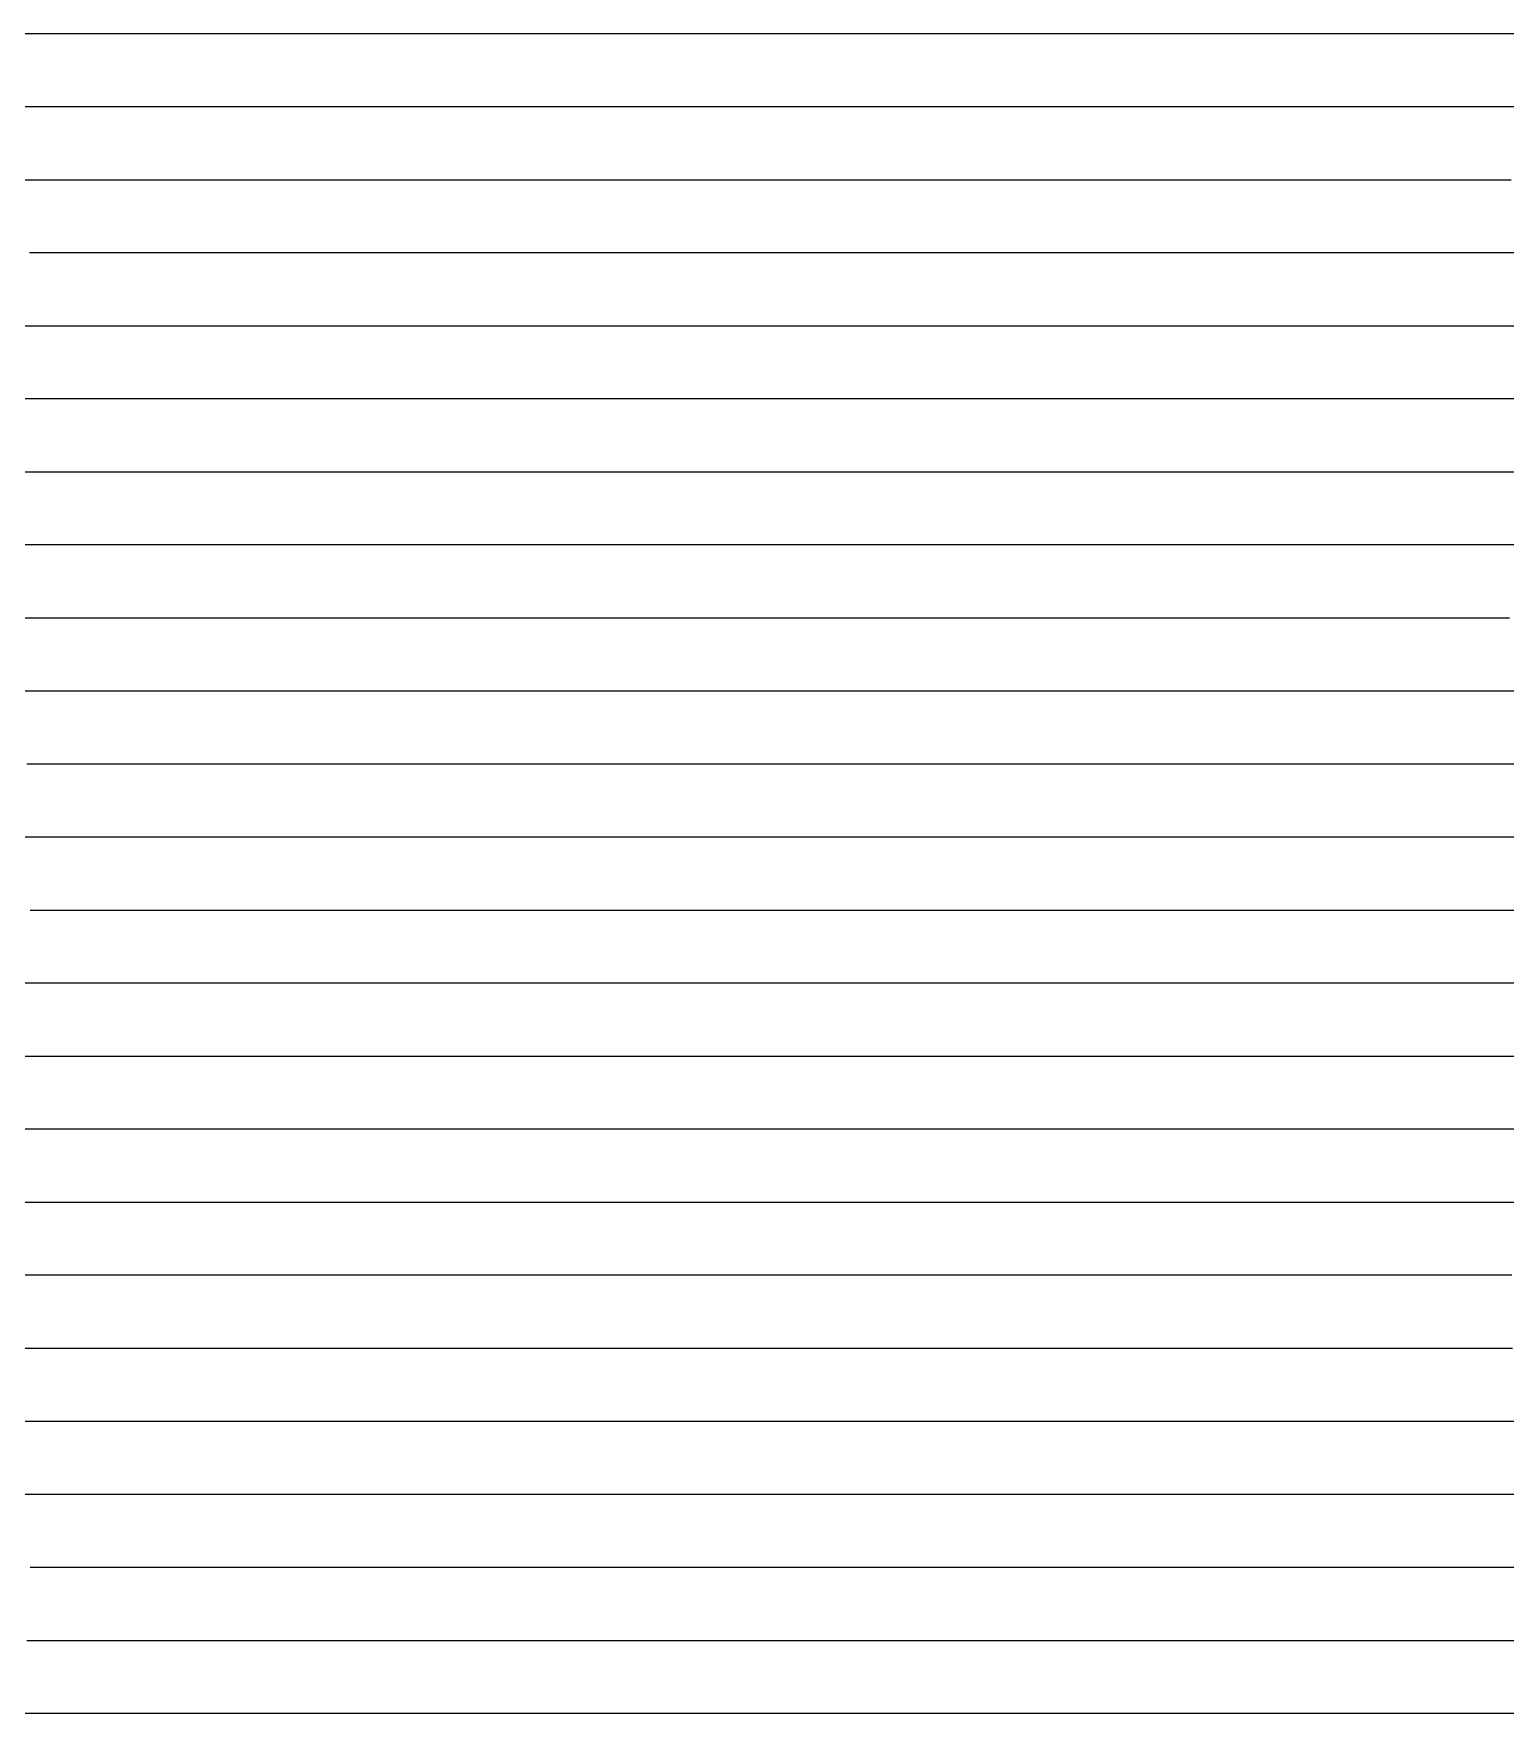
# Model space of a CAD drawing. Extents: x 20 to 170, y 60 to 234.
# Drawn here: x 57.5 to 76.25, y 125.14 to 146.54 of the extents above; entities that cross this region are included whole.
import ezdxf

# ---------------------------------------------------------------- set-up
doc = ezdxf.new("R2010")
doc.units = 0
doc.header["$LTSCALE"] = 0.000394
doc.layers.add('SPLINE', color=7, linetype='CONTINUOUS')

msp = doc.modelspace()

# ---------------------------------------------------------------- linework, layer by layer
at = {"layer": 'SPLINE', "color": 2}
for points in [[(57.00013, 146.538559, -11.862688), (57.806068, 146.538559, -12.188327), (57.980968, 146.538559, -12.241547), (58.33073, 146.538559, -12.385567), (58.590744, 146.538559, -12.526505), (59.375408, 146.538559, -13.065043), (59.55032, 146.538559, -13.177824), (60.422421, 146.538559, -13.619283), (60.772232, 146.538559, -13.832202), (61.122002, 146.538559, -14.032641), (61.469463, 146.538559, -14.220481), (61.819225, 146.538559, -14.34576), (62.169041, 146.538559, -14.45844), (62.341583, 146.538559, -14.53674), (62.516464, 146.538559, -14.621279), (63.213684, 146.538559, -15.009559), (64.610489, 146.538559, -15.523056), (65.307732, 146.538559, -15.867516), (65.482613, 146.538559, -16.014675), (65.570068, 146.538559, -16.099255), (65.657524, 146.538559, -16.199455), (65.832436, 146.538559, -16.446795), (65.919876, 146.538559, -16.612793), (66.380737, 146.538559, -17.589691), (66.562744, 146.538559, -17.749411), (66.900696, 146.538559, -17.915369), (67.118134, 146.538559, -18.056269), (67.751541, 146.538559, -18.269169), (68.098999, 146.538559, -18.353729), (68.798584, 146.538559, -18.463327), (70.193024, 146.538559, -18.792088), (70.890259, 146.538559, -18.923607), (71.589844, 146.538559, -19.149065), (71.764702, 146.538559, -19.227325), (71.937256, 146.538559, -19.311865), (72.287033, 146.538559, -19.502905), (73.726395, 146.538559, -20.382742), (74.381104, 146.538559, -20.830502), (75.099579, 146.538559, -21.26264), (75.123199, 146.538559, -21.237579), (75.449356, 146.538559, -20.680222), (75.775528, 146.538559, -20.207443), (76.125359, 146.538559, -19.938124), (76.475098, 146.538559, -19.787804)], [(77.172318, 145.607391, -19.809763), (75.775528, 145.607391, -19.884903), (75.383202, 145.607391, -19.969423), (74.870346, 145.607391, -20.219963), (74.381104, 145.607391, -20.796082), (74.36216, 145.607391, -20.808641), (73.787857, 145.607391, -20.965179), (73.747681, 145.607391, -20.9683), (72.984268, 145.607391, -20.470442), (71.589844, 145.607391, -19.656305), (70.890259, 145.607391, -19.352625), (69.495804, 145.607391, -19.001907), (68.971107, 145.607391, -18.814007), (68.27388, 145.607391, -18.579187), (68.252625, 145.607391, -18.560368), (67.72084, 145.607391, -17.633551), (67.614464, 145.607391, -17.470711), (67.401756, 145.607391, -17.235851), (66.354744, 145.607391, -16.337194), (66.007317, 145.607391, -16.099255), (65.832436, 145.607391, -16.014675), (65.307732, 145.607391, -15.801756), (64.960304, 145.607391, -15.685896), (64.610489, 145.607391, -15.535596), (63.213684, 145.607391, -15.022079), (61.819225, 145.607391, -14.31756), (60.422421, 145.607391, -13.465903), (59.55032, 145.607391, -12.924145), (59.375408, 145.607391, -12.836485), (59.027981, 145.607391, -12.711225), (58.678188, 145.607391, -12.623566), (58.33073, 145.607391, -12.545306), (57.631187, 145.607391, -12.507686), (57.063957, 145.607391, -12.726885)], [(57.224651, 144.676163, -14.098361), (57.508259, 144.676163, -13.851002), (57.631187, 144.676163, -13.616183), (57.806068, 144.676163, -13.324923), (57.980968, 144.676163, -13.143344), (58.33073, 144.676163, -12.946085), (59.027981, 144.676163, -12.880345), (59.375408, 144.676163, -12.924145), (59.55032, 144.676163, -12.955465), (59.72522, 144.676163, -12.999305), (60.422421, 144.676163, -13.303064), (60.729698, 144.676163, -13.484663), (61.294521, 144.676163, -13.669382), (61.469463, 144.676163, -13.744542), (61.644363, 144.676163, -13.844742), (61.819225, 144.676163, -13.954321), (63.213684, 144.676163, -14.806039), (64.130707, 144.676163, -15.294518), (64.960304, 144.676163, -15.532516), (65.307732, 144.676163, -15.679616), (66.007317, 144.676163, -16.042875), (66.791992, 144.676163, -16.402975), (67.051964, 144.676163, -16.543875), (67.226845, 144.676163, -16.665993), (67.314301, 144.676163, -16.741133), (68.098999, 144.676163, -17.282831), (68.448769, 144.676163, -17.589691), (68.623672, 144.676163, -17.833969), (68.798584, 144.676163, -18.187769), (69.233429, 144.676163, -19.180386), (69.713234, 144.676163, -19.355705), (70.193024, 144.676163, -19.512285), (71.589844, 144.676163, -20.113483), (72.374489, 144.676163, -20.564362), (72.395737, 144.676163, -20.561241), (72.506866, 144.676163, -20.442282), (72.88028, 144.676163, -20.075903), (72.984268, 144.676163, -19.991364), (73.508957, 144.676163, -19.837963), (74.052567, 144.676163, -19.922443), (74.381104, 144.676163, -19.816004), (75.078308, 144.676163, -19.753384), (75.775528, 144.676163, -19.825403), (76.321472, 144.676163, -19.950644)], [(76.475098, 143.747345, -20.194883), (75.524994, 143.747345, -19.809763), (75.27446, 143.747345, -19.756523), (74.752136, 143.747345, -19.744003), (74.565414, 143.747345, -19.687605), (73.683884, 143.747345, -19.221106), (73.334061, 143.747345, -19.117765), (72.984268, 143.747345, -19.086445), (72.287033, 143.747345, -19.205425), (71.937256, 143.747345, -19.462185), (71.589844, 143.747345, -20.000744), (71.431473, 143.747345, -20.050863), (71.273132, 143.747345, -20.022663), (70.826416, 143.747345, -20.100964), (70.193024, 143.747345, -19.841043), (69.656494, 143.747345, -18.447649), (69.483963, 143.747345, -18.087589), (69.313797, 143.747345, -17.830791), (69.141266, 143.747345, -17.664871), (69.056183, 143.747345, -17.599131), (68.098999, 143.747345, -16.907093), (67.401756, 143.747345, -16.478115), (66.704536, 143.747345, -16.114895), (66.007317, 143.747345, -15.773577), (65.307732, 143.747345, -15.488637), (64.960304, 143.747345, -15.363418), (64.610489, 143.747345, -15.219378), (63.213684, 143.747345, -14.53988), (62.507015, 143.747345, -14.170401), (62.365223, 143.747345, -14.120301), (62.081585, 143.747345, -14.076461), (61.819225, 143.747345, -13.907362), (60.422421, 143.747345, -13.393823), (59.72522, 143.747345, -13.293644), (59.375408, 143.747345, -13.324923), (59.027981, 143.747345, -13.453363), (58.760906, 143.747345, -13.681902), (58.626205, 143.747345, -13.879162), (58.493858, 143.747345, -14.167261), (57.959698, 143.747345, -15.263177), (57.93605, 143.747345, -15.266317), (57.631187, 143.747345, -15.244397), (57.446827, 143.747345, -15.244397)], [(56.759056, 142.816132, -14.724599), (57.501167, 142.816132, -14.978258), (57.631187, 142.816132, -15.031498), (58.025909, 142.816132, -15.344577), (58.961807, 142.816132, -15.670257), (58.98307, 142.816132, -15.651476), (59.202881, 142.816132, -15.156758), (59.332886, 142.816132, -14.893698), (59.55032, 142.816132, -14.51168), (59.72522, 142.816132, -14.27686), (60.074982, 142.816132, -14.073321), (60.422421, 142.816132, -14.035721), (60.892757, 142.816132, -14.126561), (61.098389, 142.816132, -14.192281), (61.280365, 142.816132, -14.126561), (61.459984, 142.816132, -14.082701), (61.819225, 142.816132, -14.067061), (62.516464, 142.816132, -14.139081), (62.866261, 142.816132, -14.27372), (63.563454, 142.816132, -14.624459), (63.913273, 142.816132, -14.740279), (64.088173, 142.816132, -14.809179), (64.260712, 142.816132, -14.890598), (64.610489, 142.816132, -15.034618), (65.307732, 142.816132, -15.300777), (67.401756, 142.816132, -16.227594), (68.098999, 142.816132, -16.631533), (68.798584, 142.816132, -17.126293), (69.398872, 142.816132, -17.611631), (70.020462, 142.816132, -18.29423), (70.561707, 142.816132, -18.936108), (71.197487, 142.816132, -18.958067), (71.589844, 142.816132, -18.829687), (72.287033, 142.816132, -18.773327), (72.984268, 142.816132, -18.895428), (73.683884, 142.816132, -19.170965), (73.856415, 142.816132, -19.271185), (74.381104, 142.816132, -19.549866), (74.555969, 142.816132, -19.631266), (75.428116, 142.816132, -19.922443), (75.775528, 142.816132, -20.079063), (77.172318, 142.816132, -20.648922)], [(77.172318, 141.884872, -20.943281), (75.775528, 141.884872, -20.320124), (74.555969, 141.884872, -19.722103), (74.381104, 141.884872, -19.653185), (73.660233, 141.884872, -19.387045), (72.984268, 141.884872, -18.979967), (72.636856, 141.884872, -18.798388), (72.287033, 141.884872, -18.763927), (72.04834, 141.884872, -18.763927), (71.807281, 141.884872, -18.610487), (71.589844, 141.884872, -18.532207), (70.913879, 141.884872, -18.36937), (70.890259, 141.884872, -18.356829), (70.193024, 141.884872, -17.733751), (70.018112, 141.884872, -17.589691), (69.845596, 141.884872, -17.483271), (69.146011, 141.884872, -17.085573), (68.971107, 141.884872, -16.960333), (68.798584, 141.884872, -16.856993), (68.448769, 141.884872, -16.672253), (67.838989, 141.884872, -16.334095), (67.401756, 141.884872, -16.114895), (66.007317, 141.884872, -15.501176), (65.111565, 141.884872, -15.206838), (64.4356, 141.884872, -14.959458), (63.913273, 141.884872, -14.787219), (63.213684, 141.884872, -14.5618), (62.516464, 141.884872, -14.45534), (62.169041, 141.884872, -14.47726), (61.819225, 141.884872, -14.608779), (61.594715, 141.884872, -14.787219), (61.367821, 141.884872, -15.109798), (60.729698, 141.884872, -15.344577), (60.422421, 141.884872, -15.554397), (60.157711, 141.884872, -15.917615), (60.096268, 141.884872, -16.024075), (60.074982, 141.884872, -16.020975), (59.812656, 141.884872, -15.873796), (59.55032, 141.884872, -15.748516), (58.940525, 141.884872, -15.397838), (58.33073, 141.884872, -14.705839), (57.980968, 141.884872, -14.33634), (57.631187, 141.884872, -14.151581), (56.933956, 141.884872, -13.891702)], [(56.737804, 140.953674, -13.644342), (57.631187, 140.953674, -13.647482), (57.881691, 140.953674, -13.744542), (58.132221, 140.953674, -13.948061), (59.027981, 140.953674, -14.959458), (59.791374, 140.953674, -15.548157), (60.422421, 140.953674, -16.005295), (60.838406, 140.953674, -16.274595), (61.254372, 140.953674, -16.578295), (61.275631, 140.953674, -16.590853), (61.753075, 140.953674, -16.644093), (61.819225, 140.953674, -16.540735), (62.169041, 140.953674, -15.933275), (62.341583, 140.953674, -15.595137), (62.516464, 140.953674, -15.354017), (62.866261, 140.953674, -15.128538), (63.213684, 140.953674, -15.059658), (63.662769, 140.953674, -15.090979), (64.038544, 140.953674, -15.191197), (64.130707, 140.953674, -15.216217), (64.610489, 140.953674, -15.206838), (65.307732, 140.953674, -15.275717), (66.007317, 140.953674, -15.529336), (66.87944, 140.953674, -15.901996), (67.051964, 140.953674, -15.955235), (67.401756, 140.953674, -16.092955), (68.798584, 140.953674, -16.800632), (69.670685, 140.953674, -17.282831), (69.845596, 140.953674, -17.389311), (70.018112, 140.953674, -17.517691), (70.935135, 140.953674, -18.341169), (70.956413, 140.953674, -18.353729), (71.589844, 140.953674, -18.507187), (71.937256, 140.953674, -18.644907), (72.766846, 140.953674, -19.214806), (73.596405, 140.953674, -19.487246), (73.683884, 140.953674, -19.524845), (74.381104, 140.953674, -19.891184), (75.428116, 140.953674, -20.476702), (75.775528, 140.953674, -20.639542), (76.475098, 140.953674, -20.927622)], [(76.562576, 140.024841, -21.38476), (75.602997, 140.024841, -20.764782), (75.428116, 140.024841, -20.673962), (74.598541, 140.024841, -20.338942), (73.683884, 140.024841, -19.787804), (72.712463, 140.024841, -19.355705), (72.575394, 140.024841, -19.315025), (71.894714, 140.024841, -19.149065), (71.589844, 140.024841, -18.998747), (71.422028, 140.024841, -18.951767), (70.902039, 140.024841, -18.845327), (70.214272, 140.024841, -18.075029), (69.320892, 140.024841, -17.201433), (69.146011, 140.024841, -17.041733), (68.798584, 140.024841, -16.800632), (68.623672, 140.024841, -16.709833), (68.098999, 140.024841, -16.443655), (67.926468, 140.024841, -16.377954), (67.751541, 140.024841, -16.305895), (67.401756, 140.024841, -16.133675), (66.007317, 140.024841, -15.698457), (65.307732, 140.024841, -15.588857), (64.960304, 140.024841, -15.616997), (64.610489, 140.024841, -15.745437), (64.414322, 140.024841, -15.855016), (64.393074, 140.024841, -15.864375), (64.062164, 140.024841, -15.873796), (63.913273, 140.024841, -15.889456), (63.563454, 140.024841, -16.027235), (63.388596, 140.024841, -16.186914), (63.213684, 140.024841, -16.453054), (63.034077, 140.024841, -16.744253), (62.733913, 140.024841, -17.326691), (62.36285, 140.024841, -17.145073), (61.819225, 140.024841, -16.747393), (60.422421, 140.024841, -15.651476), (59.049282, 140.024841, -14.589979), (58.857811, 140.024841, -14.37704), (58.690022, 140.024841, -14.217402), (58.352013, 140.024841, -13.957461), (58.014057, 140.024841, -13.738282), (57.676079, 140.024841, -13.628683), (56.933956, 140.024841, -13.049404)], [(57.108849, 139.093628, -12.908484), (57.631187, 139.093628, -13.331203), (59.027981, 139.093628, -14.33634), (59.55032, 139.093628, -14.571219), (59.72522, 139.093628, -14.671399), (59.900112, 139.093628, -14.799759), (61.819225, 139.093628, -16.428015), (62.516464, 139.093628, -17.047993), (63.213684, 139.093628, -17.539591), (63.780926, 139.093628, -17.905949), (63.804562, 139.093628, -17.884029), (64.206329, 139.093628, -17.192053), (64.409607, 139.093628, -16.922733), (64.610489, 139.093628, -16.766193), (64.960304, 139.093628, -16.565815), (65.307732, 139.093628, -16.340355), (65.482613, 139.093628, -16.221375), (65.657524, 139.093628, -16.121155), (66.007317, 139.093628, -16.020975), (66.704536, 139.093628, -16.042875), (67.051964, 139.093628, -16.108635), (68.098999, 139.093628, -16.487514), (68.448769, 139.093628, -16.738033), (69.174355, 139.093628, -17.730591), (69.299606, 139.093628, -17.915369), (69.495804, 139.093628, -18.109489), (69.670685, 139.093628, -18.32869), (69.845596, 139.093628, -18.679407), (70.063034, 139.093628, -19.289986), (70.084282, 139.093628, -19.336966), (70.542816, 139.093628, -19.859863), (70.564064, 139.093628, -19.875504), (71.589844, 139.093628, -20.038303), (71.873428, 139.093628, -20.107224), (72.287033, 139.093628, -19.919323), (72.984268, 139.093628, -19.969423), (73.355347, 139.093628, -20.107224), (73.683884, 139.093628, -20.260683), (74.381104, 139.093628, -20.404701), (74.730865, 139.093628, -20.539322), (75.078308, 139.093628, -20.843061), (75.215378, 139.093628, -21.02154), (75.624283, 139.093628, -21.669718), (75.645554, 139.093628, -21.691658), (75.936241, 139.093628, -21.879498), (76.099319, 139.093628, -22.007877), (76.300217, 139.093628, -22.277136)], [(76.453819, 138.162445, -23.924212), (75.995346, 138.162445, -23.607912), (75.97168, 138.162445, -23.573492), (75.253204, 138.162445, -21.923338), (75.078308, 138.162445, -21.610218), (74.990875, 138.162445, -21.47242), (74.730865, 138.162445, -21.17182), (74.381104, 138.162445, -20.96204), (74.251114, 138.162445, -20.924461), (73.818565, 138.162445, -20.814861), (73.334061, 138.162445, -20.711521), (72.984268, 138.162445, -20.677101), (72.636856, 138.162445, -20.749102), (72.287033, 138.162445, -20.949539), (72.157074, 138.162445, -21.06852), (71.589844, 138.162445, -21.823137), (71.348755, 138.162445, -22.161318), (71.327484, 138.162445, -22.161318), (70.987144, 138.162445, -22.051758), (70.4412, 138.162445, -21.550699), (70.417557, 138.162445, -21.5194), (69.450882, 138.162445, -19.305645), (68.711121, 138.162445, -17.414371), (68.623672, 138.162445, -17.226471), (68.448769, 138.162445, -16.932173), (68.098999, 138.162445, -16.647213), (67.401756, 138.162445, -16.553255), (67.129974, 138.162445, -16.565815), (66.855797, 138.162445, -16.615873), (66.704536, 138.162445, -16.581455), (66.354744, 138.162445, -16.581455), (66.007317, 138.162445, -16.694153), (65.88913, 138.162445, -16.763073), (65.69532, 138.162445, -16.897713), (65.385719, 138.162445, -17.145073), (65.073738, 138.162445, -17.617891), (64.764137, 138.162445, -18.21283), (64.740501, 138.162445, -18.209709), (64.610489, 138.162445, -18.153309), (63.913273, 138.162445, -17.733751), (63.213684, 138.162445, -17.229591), (61.819225, 138.162445, -16.086695), (60.772232, 138.162445, -15.125438), (60.684757, 138.162445, -15.056559), (59.900112, 138.162445, -14.50858), (59.55032, 138.162445, -14.30506), (59.027981, 138.162445, -13.985662), (57.631187, 138.162445, -12.899125), (57.283749, 138.162445, -12.601625)], [(57.413719, 137.233582, -11.991068), (57.631187, 137.233582, -12.241547), (58.33073, 137.233582, -12.989924), (59.027981, 137.233582, -13.628683), (61.122002, 137.233582, -15.178638), (61.469463, 137.233582, -15.463617), (61.819225, 137.233582, -15.773577), (63.213684, 137.233582, -16.910233), (63.913273, 137.233582, -17.430031), (64.610489, 137.233582, -17.855829), (65.111565, 137.233582, -18.10323), (65.132851, 137.233582, -18.106329), (65.432983, 137.233582, -17.583471), (65.570068, 137.233582, -17.383051), (66.007317, 137.233582, -17.091833), (66.354744, 137.233582, -17.016693), (66.704536, 137.233582, -17.019833), (67.0756, 137.233582, -17.047993), (67.401756, 137.233582, -16.997913), (67.926468, 137.233582, -17.085573), (68.143913, 137.233582, -17.141912), (68.361328, 137.233582, -17.264051), (68.798584, 137.233582, -17.530231), (69.146011, 137.233582, -17.802631), (69.320892, 137.233582, -17.990509), (69.495804, 137.233582, -18.262909), (70.193024, 137.233582, -19.800364), (70.64917, 137.233582, -20.746021), (71.102951, 137.233582, -21.726078), (71.379486, 137.233582, -21.992218), (71.523636, 137.233582, -21.967197), (71.589844, 137.233582, -21.879498), (71.873428, 137.233582, -21.55386), (72.112152, 137.233582, -21.30024), (72.287033, 137.233582, -21.16556), (72.984268, 137.233582, -21.01528), (73.683884, 137.233582, -21.11232), (73.856415, 137.233582, -21.19376), (74.669434, 137.233582, -21.657158), (74.957764, 137.233582, -21.926437), (75.104324, 137.233582, -22.158157), (75.841721, 137.233582, -23.720692), (75.862976, 137.233582, -23.758232), (76.437302, 137.233582, -24.040012)], [(77.0849, 136.302399, -24.869808), (75.775528, 136.302399, -23.917952), (75.068848, 136.302399, -23.138254), (75.023926, 136.302399, -23.050594), (74.917603, 136.302399, -22.862694), (74.723801, 136.302399, -22.562136), (74.206177, 136.302399, -21.769897), (74.031273, 136.302399, -21.566378), (73.683884, 136.302399, -21.30336), (72.984268, 136.302399, -21.203159), (72.04361, 136.302399, -21.181219), (71.741089, 136.302399, -21.181219), (71.719803, 136.302399, -21.168739), (71.22113, 136.302399, -20.702162), (71.199844, 136.302399, -20.673962), (70.42701, 136.302399, -19.318146), (70.351357, 136.302399, -19.177225), (70.193024, 136.302399, -18.901688), (69.845596, 136.302399, -18.425749), (69.495804, 136.302399, -18.059389), (69.146011, 136.302399, -17.771351), (68.098999, 136.302399, -17.135653), (67.401756, 136.302399, -17.060553), (67.051964, 136.302399, -17.069933), (66.704536, 136.302399, -17.176413), (66.354744, 136.302399, -17.420631), (66.007317, 136.302399, -17.843349), (65.766235, 136.302399, -18.150209), (65.744957, 136.302399, -18.153309), (64.610489, 136.302399, -17.498911), (63.213684, 136.302399, -16.565815), (62.691345, 136.302399, -16.183775), (62.516464, 136.302399, -16.039715), (61.819225, 136.302399, -15.551256), (59.72522, 136.302399, -13.838462), (59.027981, 136.302399, -13.184084), (58.276394, 136.302399, -12.332387), (58.255108, 136.302399, -12.297907), (57.631187, 136.302399, -11.00471), (56.584152, 136.302399, -8.455878)], [(57.456276, 135.37117, -8.972556), (58.219669, 135.37117, -10.989071), (58.368587, 135.37117, -11.36167), (59.157974, 135.37117, -12.770745), (59.791374, 135.37117, -13.487783), (60.422421, 135.37117, -14.104621), (61.122002, 135.37117, -14.71524), (61.819225, 135.37117, -15.310137), (63.213684, 135.37117, -16.302774), (64.610489, 135.37117, -17.229591), (65.307732, 135.37117, -17.552151), (66.007317, 135.37117, -18.112629), (66.177475, 135.37117, -18.256689), (66.203468, 135.37117, -18.272329), (66.224747, 135.37117, -18.247309), (66.482361, 135.37117, -17.899689), (66.517822, 135.37117, -17.855829), (66.813263, 135.37117, -17.611631), (67.401756, 135.37117, -17.445671), (67.751541, 135.37117, -17.473871), (68.098999, 135.37117, -17.611631), (68.210068, 135.37117, -17.671131), (68.798584, 135.37117, -17.915369), (69.146011, 135.37117, -18.075029), (70.193024, 135.37117, -18.926727), (70.389183, 135.37117, -19.170965), (71.240036, 135.37117, -20.658281), (71.547279, 135.37117, -20.94636), (72.287033, 135.37117, -21.08416), (72.636856, 135.37117, -21.203159), (72.984268, 135.37117, -21.381639), (73.334061, 135.37117, -21.700977), (73.683884, 135.37117, -22.186357), (74.227448, 135.37117, -22.984854), (74.929413, 135.37117, -23.704992), (75.165756, 135.37117, -23.867872), (75.775528, 135.37117, -23.836552), (76.226959, 135.37117, -23.880352), (76.687828, 135.37117, -23.811472)], [(77.172318, 134.442291, -23.266634), (75.775528, 134.442291, -23.085014), (75.187019, 134.442291, -23.106934), (74.773422, 134.442291, -23.085014), (74.381104, 134.442291, -23.116354), (73.487671, 134.442291, -23.128874), (73.300964, 134.442291, -22.962914), (72.984268, 134.442291, -22.527636), (72.461945, 134.442291, -21.610218), (72.287033, 134.442291, -21.372259), (71.937256, 134.442291, -21.065399), (71.589844, 134.442291, -20.930721), (71.06514, 134.442291, -20.799221), (71.043869, 134.442291, -20.786701), (70.193024, 134.442291, -19.609325), (70.041748, 134.442291, -19.465305), (68.798584, 134.442291, -18.494627), (68.448769, 134.442291, -18.269169), (68.098999, 134.442291, -18.090689), (67.751541, 134.442291, -17.968609), (67.401756, 134.442291, -17.937269), (66.988174, 134.442291, -18.021849), (66.572189, 134.442291, -18.291109), (66.007317, 134.442291, -17.765051), (65.482613, 134.442291, -17.260891), (65.307732, 134.442291, -17.141912), (64.610489, 134.442291, -16.825693), (64.260712, 134.442291, -16.653473), (63.913273, 134.442291, -16.468735), (63.213684, 134.442291, -16.052275), (61.819225, 134.442291, -15.069058), (60.422421, 134.442291, -13.804042), (59.945023, 134.442291, -13.324923), (59.245419, 134.442291, -12.304187), (59.224144, 134.442291, -12.260346), (58.382767, 134.442291, -10.203134), (58.15588, 134.442291, -9.717794), (57.928986, 134.442291, -9.338896), (57.725727, 134.442291, -9.047676), (57.283749, 134.442291, -8.480938)], [(56.933956, 133.511124, -8.31502), (57.631187, 133.511124, -8.715797), (57.980968, 133.511124, -9.028936), (58.15588, 133.511124, -9.238716), (58.33073, 133.511124, -9.492315), (58.439487, 133.511124, -9.720915), (59.027981, 133.511124, -11.258349), (59.311604, 133.511124, -11.962848), (59.332886, 133.511124, -12.003608), (60.098652, 133.511124, -13.218504), (60.422421, 133.511124, -13.562923), (61.122002, 133.511124, -14.239261), (61.819225, 133.511124, -14.846739), (63.213684, 133.511124, -15.892575), (63.913273, 133.511124, -16.268295), (64.610489, 133.511124, -16.565815), (65.132851, 133.511124, -16.759912), (65.307732, 133.511124, -16.831953), (65.482613, 133.511124, -16.941553), (67.184311, 133.511124, -18.441389), (67.205597, 133.511124, -18.453949), (67.401756, 133.511124, -18.428909), (67.751541, 133.511124, -18.460207), (68.122612, 133.511124, -18.607388), (68.966385, 133.511124, -19.111506), (69.136559, 133.511124, -19.233625), (69.474518, 133.511124, -19.537325), (70.193024, 133.511124, -20.270063), (70.308838, 133.511124, -20.410961), (70.471901, 133.511124, -20.642641), (70.956413, 133.511124, -21.42544), (71.273132, 133.511124, -21.550699), (71.490555, 133.511124, -21.726078), (71.882912, 133.511124, -22.180098), (72.04834, 133.511124, -22.430595), (72.178329, 133.511124, -22.659176), (72.199608, 133.511124, -22.659176), (72.395737, 133.511124, -22.580875), (72.591934, 133.511124, -22.543316), (72.984268, 133.511124, -22.540195), (73.355347, 133.511124, -22.593416), (74.381104, 133.511124, -22.612196), (75.078308, 133.511124, -22.668556), (75.775528, 133.511124, -22.875254), (76.212799, 133.511124, -23.050594), (76.46801, 133.511124, -23.081894)], [(76.475098, 132.579895, -23.122574), (75.428116, 132.579895, -22.696775), (75.078308, 132.579895, -22.612196), (74.336166, 132.579895, -22.527636), (73.508957, 132.579895, -22.258396), (73.334061, 132.579895, -22.223976), (72.287033, 132.579895, -22.064238), (71.589844, 132.579895, -22.123737), (71.306206, 132.579895, -22.274055), (71.022614, 132.579895, -22.540195), (71.001328, 132.579895, -22.499516), (70.597183, 132.579895, -21.585157), (70.396278, 132.579895, -21.22192), (70.294647, 132.579895, -21.06852), (69.495804, 132.579895, -20.057123), (69.146011, 132.579895, -19.671946), (68.27388, 132.579895, -18.832808), (68.011551, 132.579895, -18.695047), (67.73027, 132.579895, -18.604227), (67.401756, 132.579895, -18.284849), (67.13942, 132.579895, -18.065649), (66.704536, 132.579895, -17.740011), (66.007317, 132.579895, -17.148193), (65.657524, 132.579895, -16.822533), (65.482613, 132.579895, -16.665993), (65.307732, 132.579895, -16.562654), (65.132851, 132.579895, -16.496895), (64.34343, 132.579895, -16.240135), (64.07634, 132.579895, -16.139935), (63.520962, 132.579895, -15.977156), (63.213684, 132.579895, -15.754796), (61.819225, 132.579895, -14.646339), (61.122002, 132.579895, -14.016981), (60.11755, 132.579895, -12.996165), (59.351784, 132.579895, -11.728008), (59.027981, 132.579895, -10.88883), (58.503307, 132.579895, -9.482935), (58.33073, 132.579895, -9.104056), (57.980968, 132.579895, -8.725177), (57.806068, 132.579895, -8.628139), (57.631187, 132.579895, -8.571738), (57.042675, 132.579895, -8.543558)], [(56.933956, 131.648697, -8.365078), (57.631187, 131.648697, -8.383859), (57.980968, 131.648697, -8.505999), (58.33073, 131.648697, -8.859818), (59.027981, 131.648697, -10.594532), (59.351784, 131.648697, -11.465029), (60.138802, 131.648697, -12.823985), (60.422421, 131.648697, -13.124584), (61.819225, 131.648697, -14.50232), (62.516464, 131.648697, -15.100338), (63.542194, 131.648697, -15.833096), (63.913273, 131.648697, -15.983376), (64.610489, 131.648697, -16.233875), (64.960304, 131.648697, -16.368515), (65.307732, 131.648697, -16.481255), (65.657524, 131.648697, -16.712933), (66.007317, 131.648697, -17.041733), (67.401756, 131.648697, -18.190889), (68.098999, 131.648697, -18.867268), (68.361328, 131.648697, -19.164745), (69.320892, 131.648697, -20.338942), (70.332474, 131.648697, -21.735477), (70.419914, 131.648697, -21.873238), (70.564064, 131.648697, -22.180098), (70.585342, 131.648697, -22.192656), (71.08876, 131.648697, -22.079878), (71.589844, 131.648697, -22.039198), (72.287033, 131.648697, -22.023558), (72.636856, 131.648697, -22.042297), (72.984268, 131.648697, -22.101818), (73.334061, 131.648697, -22.164457), (73.508957, 131.648697, -22.214516), (74.381104, 131.648697, -22.508896), (75.775528, 131.648697, -23.254114), (77.172318, 131.648697, -24.35631)], [(76.333328, 130.719849, -24.735168), (76.148949, 130.719849, -24.42831), (75.962234, 130.719849, -24.24045), (75.775528, 130.719849, -24.09325), (75.078308, 130.719849, -23.517132), (74.381104, 130.719849, -22.981674), (74.031273, 130.719849, -22.665436), (73.683884, 130.719849, -22.439976), (73.508957, 130.719849, -22.371096), (72.984268, 130.719849, -22.176958), (72.287033, 130.719849, -22.020437), (72.112152, 130.719849, -22.020437), (71.589844, 130.719849, -21.826298), (70.890259, 130.719849, -21.807478), (70.542816, 130.719849, -21.907698), (70.36792, 130.719849, -22.010998), (70.063034, 130.719849, -22.280315), (70.041748, 130.719849, -22.280315), (68.798584, 130.719849, -20.179243), (68.514961, 130.719849, -19.715803), (68.340057, 130.719849, -19.471565), (68.098999, 130.719849, -19.167866), (67.401756, 130.719849, -18.313049), (66.007317, 130.719849, -17.041733), (65.657524, 130.719849, -16.712933), (65.307732, 130.719849, -16.478115), (64.960304, 130.719849, -16.334095), (64.610489, 130.719849, -16.133675), (63.913273, 130.719849, -15.814316), (63.213684, 130.719849, -15.435397), (61.819225, 130.719849, -14.408381), (60.422421, 130.719849, -13.011804), (60.162449, 130.719849, -12.726885), (59.583389, 130.719849, -11.665389), (59.304527, 130.719849, -11.083011), (59.027981, 130.719849, -10.359713), (58.33073, 130.719849, -8.715797), (57.980968, 130.719849, -8.368218), (57.631187, 130.719849, -8.261759), (57.283749, 130.719849, -8.230459)], [(57.283749, 129.788635, -8.080119), (57.543732, 129.788635, -8.161539), (57.980968, 129.788635, -8.330619), (58.33073, 129.788635, -8.671937), (59.027981, 129.788635, -10.306473), (59.358875, 129.788635, -11.129951), (59.7701, 129.788635, -11.868968), (60.186089, 129.788635, -12.686206), (60.422421, 129.788635, -12.964845), (61.122002, 129.788635, -13.700722), (61.819225, 129.788635, -14.33322), (62.670071, 129.788635, -14.993938), (63.213684, 129.788635, -15.263177), (63.563454, 129.788635, -15.476097), (63.913273, 129.788635, -15.670257), (64.610489, 129.788635, -16.027235), (65.307732, 129.788635, -16.424915), (65.657524, 129.788635, -16.681633), (66.007317, 129.788635, -17.094973), (67.0756, 129.788635, -18.21283), (67.401756, 129.788635, -18.582287), (67.510483, 129.788635, -18.732607), (68.798584, 129.788635, -20.792961), (69.353973, 129.788635, -21.810617), (69.561951, 129.788635, -21.973417), (70.074829, 129.788635, -21.917078), (70.193024, 129.788635, -21.888918), (70.542816, 129.788635, -21.829378), (70.890259, 129.788635, -21.794958), (71.589844, 129.788635, -21.804358), (71.764702, 129.788635, -21.841938), (72.636856, 129.788635, -22.195776), (72.984268, 129.788635, -22.393036), (74.031273, 129.788635, -23.319834), (74.381104, 129.788635, -23.761372), (74.70723, 129.788635, -24.54417), (75.158646, 129.788635, -24.929308), (75.241379, 129.788635, -25.013868), (75.35009, 129.788635, -25.167288), (75.458824, 129.788635, -25.433426), (75.775528, 129.788635, -26.682802), (76.340424, 129.788635, -29.165874)], [(76.475098, 128.857422, -29.444574), (76.125359, 128.857422, -29.469595), (75.775528, 128.857422, -29.682533), (75.449356, 128.857422, -29.939293), (75.428116, 128.857422, -29.933073), (75.39502, 128.857422, -29.904873), (75.378479, 128.857422, -29.854733), (74.879776, 128.857422, -27.907139), (74.754539, 128.857422, -27.462521), (74.676529, 128.857422, -27.237061), (74.381104, 128.857422, -26.466764), (73.88002, 128.857422, -25.201748), (73.638969, 128.857422, -24.19663), (73.530212, 128.857422, -23.861572), (73.421524, 128.857422, -23.667452), (73.204086, 128.857422, -23.404394), (72.984268, 128.857422, -23.207134), (72.287033, 128.857422, -22.383615), (71.937256, 128.857422, -22.089277), (71.764702, 128.857422, -21.992218), (71.589844, 128.857422, -21.923338), (70.890259, 128.857422, -21.773058), (70.65152, 128.857422, -21.741737), (69.987389, 128.857422, -21.52566), (69.592697, 128.857422, -21.353439), (68.971107, 128.857422, -21.365999), (68.760727, 128.857422, -21.1875), (68.49604, 128.857422, -20.777302), (67.805908, 128.857422, -19.631266), (67.553017, 128.857422, -19.199165), (67.401756, 128.857422, -18.958067), (66.401993, 128.857422, -17.530231), (66.172745, 128.857422, -17.232771), (65.657524, 128.857422, -16.625273), (65.307732, 128.857422, -16.371655), (64.610489, 128.857422, -15.939515), (64.088173, 128.857422, -15.632656), (63.913273, 128.857422, -15.548157), (63.563454, 128.857422, -15.413477), (63.041161, 128.857422, -15.166139), (62.866261, 128.857422, -15.050279), (61.819225, 128.857422, -14.29878), (60.968399, 128.857422, -13.569223), (60.422421, 128.857422, -12.927325), (59.921394, 128.857422, -12.272867), (59.462864, 128.857422, -11.461888), (59.245419, 128.857422, -11.02663), (58.33073, 128.857422, -8.812858), (58.198418, 128.857422, -8.621879), (57.980968, 128.857422, -8.386998), (57.631187, 128.857422, -8.102059), (56.933956, 128.857422, -7.74194)], [(57.283749, 127.928581, -7.96116), (57.997513, 127.928581, -8.828497), (58.300049, 127.928581, -9.260596), (58.370941, 127.928581, -9.392136), (59.266682, 127.928581, -11.43059), (60.008823, 127.928581, -12.510866), (60.772232, 127.928581, -13.409503), (61.122002, 127.928581, -13.744542), (61.819225, 127.928581, -14.33634), (63.213684, 127.928581, -15.281978), (63.388596, 127.928581, -15.366497), (63.563454, 127.928581, -15.438578), (63.913273, 127.928581, -15.554397), (64.610489, 127.928581, -15.848736), (65.047729, 127.928581, -16.133675), (65.132851, 127.928581, -16.193174), (65.307732, 127.928581, -16.337194), (65.482613, 127.928581, -16.506315), (65.657524, 127.928581, -16.706713), (66.007317, 127.928581, -17.198273), (66.704536, 127.928581, -18.209709), (67.467926, 127.928581, -19.759684), (67.489212, 127.928581, -19.784723), (68.082413, 127.928581, -20.188623), (68.798584, 127.928581, -20.238724), (69.495804, 127.928581, -20.605082), (70.018112, 127.928581, -20.924461), (70.193024, 127.928581, -21.06226), (70.890259, 127.928581, -21.654078), (71.240036, 127.928581, -21.904577), (71.677292, 127.928581, -22.577776), (72.329605, 127.928581, -23.420053), (72.495033, 127.928581, -23.645512), (72.658112, 127.928581, -24.005592), (73.069351, 127.928581, -25.123468), (73.208794, 127.928581, -25.571226), (73.430969, 127.928581, -26.501225), (73.88002, 127.928581, -28.420637), (73.901321, 127.928581, -28.470757), (74.139999, 127.928581, -28.498917), (74.730865, 127.928581, -28.664877), (75.078308, 127.928581, -28.868397), (75.470627, 127.928581, -29.294294), (75.633728, 127.928581, -29.513454), (75.775528, 127.928581, -29.738873), (75.799156, 127.928581, -29.738873), (76.141884, 127.928581, -29.510315), (76.484604, 127.928581, -29.444574)], [(76.583862, 126.99736, -29.341255), (75.978775, 126.99736, -28.408138), (75.775528, 126.99736, -28.148218), (75.428116, 126.99736, -27.922779), (74.381104, 126.99736, -27.622181), (73.092987, 126.99736, -27.647221), (73.071739, 126.99736, -27.622181), (72.658112, 126.99736, -25.057688), (72.594315, 126.99736, -24.697588), (72.440659, 126.99736, -24.024412), (72.308319, 126.99736, -23.670572), (72.199608, 126.99736, -23.470192), (71.589844, 126.99736, -22.474396), (71.240036, 126.99736, -21.926437), (71.06514, 126.99736, -21.751118), (70.193024, 126.99736, -21.00902), (69.495804, 126.99736, -20.561241), (69.146011, 126.99736, -20.345201), (68.971107, 126.99736, -20.254383), (68.798584, 126.99736, -20.179243), (68.098999, 126.99736, -20.028923), (67.401756, 126.99736, -19.825403), (67.0756, 126.99736, -19.718964), (66.706894, 126.99736, -19.377645), (65.919876, 126.99736, -17.602211), (65.832436, 126.99736, -17.436291), (65.657524, 126.99736, -17.160753), (64.610489, 126.99736, -15.898815), (64.4356, 126.99736, -15.764196), (64.260712, 126.99736, -15.667116), (63.913273, 126.99736, -15.535596), (63.213684, 126.99736, -15.297657), (62.516464, 126.99736, -14.956318), (61.819225, 126.99736, -14.47726), (60.902225, 126.99736, -13.713222), (60.122288, 126.99736, -12.889705), (59.824478, 126.99736, -12.545306), (59.202881, 126.99736, -11.812548), (58.36385, 126.99736, -10.168674), (57.456276, 126.99736, -8.468398)], [(57.413719, 126.0662, -9.110296), (57.522427, 126.0662, -9.323236), (58.318928, 126.0662, -11.007831), (58.491455, 126.0662, -11.26777), (59.157974, 126.0662, -12.216527), (59.791374, 126.0662, -12.989924), (60.108101, 126.0662, -13.346863), (60.663483, 126.0662, -13.866682), (61.240204, 126.0662, -14.251822), (61.502522, 126.0662, -14.45222), (61.783806, 126.0662, -14.696439), (62.341583, 126.0662, -14.993938), (62.516464, 126.0662, -15.065918), (63.213684, 126.0662, -15.325797), (63.388596, 126.0662, -15.400977), (63.563454, 126.0662, -15.501176), (63.913273, 126.0662, -15.817415), (64.088173, 126.0662, -16.058535), (64.260712, 126.0662, -16.428015), (64.501785, 126.0662, -17.254671), (64.523071, 126.0662, -17.298512), (64.92012, 126.0662, -17.783831), (65.232086, 126.0662, -18.100109), (65.369171, 126.0662, -18.309929), (65.520439, 126.0662, -18.616787), (65.853668, 126.0662, -19.380745), (65.874939, 126.0662, -19.399586), (66.007317, 126.0662, -19.437105), (66.290909, 126.0662, -19.581165), (67.401756, 126.0662, -19.822304), (68.098999, 126.0662, -20.053984), (69.146011, 126.0662, -20.648922), (69.495804, 126.0662, -20.877522), (70.193024, 126.0662, -21.35034), (71.131325, 126.0662, -22.189476), (71.240036, 126.0662, -22.311636), (71.414917, 126.0662, -22.602816), (71.589844, 126.0662, -23.013014), (71.696198, 126.0662, -23.348034), (72.294128, 126.0662, -25.655787), (72.433563, 126.0662, -26.329004), (72.454849, 126.0662, -26.451084), (72.535248, 126.0662, -26.789303), (72.788116, 126.0662, -27.641001), (72.809387, 126.0662, -27.659781), (72.984268, 126.0662, -27.6441), (74.381104, 126.0662, -27.59712), (75.428116, 126.0662, -27.888319), (75.775528, 126.0662, -28.010479), (76.158401, 126.0662, -28.195179), (76.562576, 126.0662, -28.483276)], [(76.477493, 125.137299, -28.201439), (75.841721, 125.137299, -28.260979), (75.078308, 125.137299, -28.073078), (74.730865, 125.137299, -27.960339), (74.381104, 125.137299, -27.857038), (74.031273, 125.137299, -27.813219), (73.683884, 125.137299, -27.828838), (73.334061, 125.137299, -27.882078), (72.984268, 125.137299, -28.041779), (72.570648, 125.137299, -28.273458), (72.402847, 125.137299, -28.129438), (72.237404, 125.137299, -27.34354), (71.589844, 125.137299, -23.839672), (71.469284, 125.137299, -23.388754), (71.348755, 125.137299, -23.119493), (71.110046, 125.137299, -22.793816), (70.193024, 125.137299, -21.873238), (69.320892, 125.137299, -21.093559), (69.146011, 125.137299, -20.95266), (68.798584, 125.137299, -20.792961), (68.27388, 125.137299, -20.576921), (68.143913, 125.137299, -20.517382), (67.926468, 125.137299, -20.414082), (67.401756, 125.137299, -20.223083), (66.007317, 125.137299, -19.787804), (65.132851, 125.137299, -19.574905), (64.960304, 125.137299, -19.546705), (64.48053, 125.137299, -19.518545), (64.385979, 125.137299, -19.449665), (64.166183, 125.137299, -19.315025), (64.147247, 125.137299, -19.289986), (63.213684, 125.137299, -15.883155), (62.866261, 125.137299, -15.419737), (62.691345, 125.137299, -15.275717), (62.516464, 125.137299, -15.150498), (62.169041, 125.137299, -14.975119), (61.60181, 125.137299, -14.743419), (61.001484, 125.137299, -14.186061), (60.713135, 125.137299, -13.948061), (59.855194, 125.137299, -13.562923), (59.027981, 125.137299, -12.720625), (58.33073, 125.137299, -11.837627), (57.631187, 125.137299, -10.650871), (57.283749, 125.137299, -9.962013)]]:
    msp.add_polyline3d(points, dxfattribs=at)

doc.saveas('drawing.dxf')
